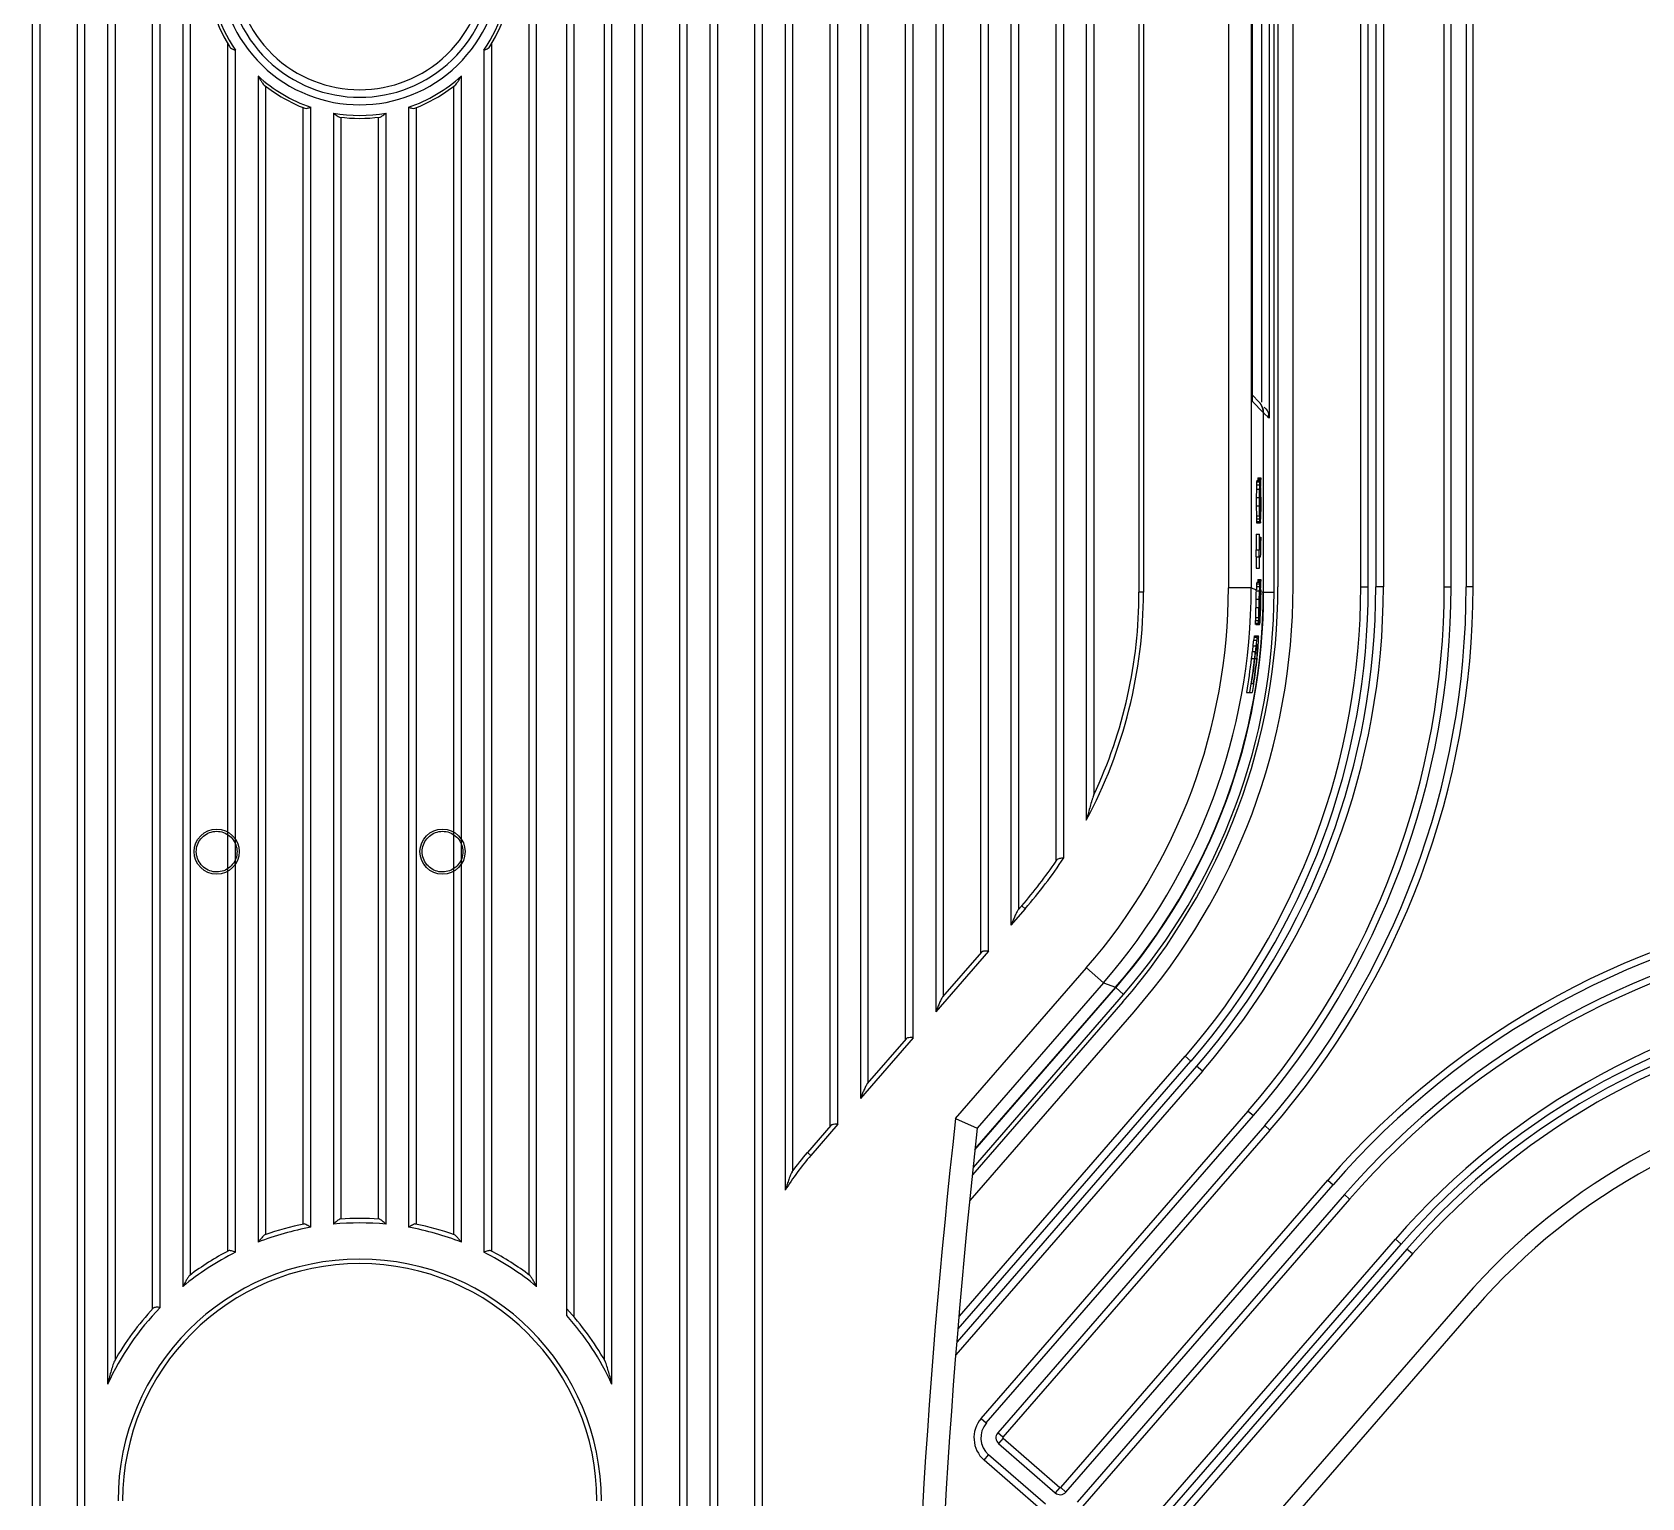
# Model space of a CAD drawing. Header units: millimetres. Extents: x -1070 to 42146, y 1440 to 12921.
# Drawn here: x 30904.1 to 31011, y 7358.7 to 7455.9 of the extents above; entities that cross this region are included whole.
import ezdxf

# ---------------------------------------------------------------- set-up
doc = ezdxf.new("R2010")
doc.units = ezdxf.units.MM
for name, color, linetype in [('08__PRT_ALLDAORU', 7, 'Continuous'), ('DW-PLUS-PEIDIANHE实线CONTINUOUS', 7, 'Continuous'), ('DW-PLUS-XIANGTI实线CONTINUOUS', 7, 'Continuous'), ('MOUZU_COVER实线CONTINUOUS', 7, 'Continuous'), ('PRODUCT_162350_2_1实线CONTINUOUS', 7, 'Continuous')]:
    doc.layers.add(name, color=color, linetype=linetype)

# ---------------------------------------------------------------- blocks, each defined once
blk = doc.blocks.new('HJRTY45UYJDFGD')
at = {"layer": '08__PRT_ALLDAORU', "color": 251}
for centre in [(-9.5, 573), (5.5, 573)]:
    blk.add_circle(centre, 1.5, dxfattribs=at)
for points in [[(-9.5, 571.65), (-9.66, 571.65), (-9.97, 571.7), (-10.39, 571.95), (-10.69, 572.31), (-10.86, 572.76), (-10.86, 573.23), (-10.7, 573.68), (-10.39, 574.05), (-9.98, 574.29), (-9.66, 574.35), (-9.5, 574.35)], [(-9.5, 574.35), (-9.34, 574.35), (-9.03, 574.3), (-8.61, 574.05), (-8.31, 573.69), (-8.14, 573.24), (-8.14, 572.77), (-8.3, 572.32), (-8.61, 571.95), (-9.02, 571.71), (-9.34, 571.65), (-9.5, 571.65)], [(5.5, 571.65), (5.34, 571.65), (5.03, 571.7), (4.61, 571.95), (4.31, 572.31), (4.14, 572.76), (4.14, 573.23), (4.3, 573.68), (4.61, 574.05), (5.02, 574.29), (5.34, 574.35), (5.5, 574.35)], [(5.5, 574.35), (5.66, 574.35), (5.97, 574.3), (6.39, 574.05), (6.69, 573.69), (6.86, 573.24), (6.86, 572.77), (6.7, 572.32), (6.39, 571.95), (5.98, 571.71), (5.66, 571.65), (5.5, 571.65)]]:
    blk.add_open_spline(points, degree=3, knots=[0, 0, 0, 0, 0.111624, 0.22259, 0.332354, 0.443229, 0.554204, 0.665093, 0.775719, 0.887837, 1, 1, 1, 1], dxfattribs=at)
at = {"layer": 'DW-PLUS-PEIDIANHE实线CONTINUOUS', "color": 251}
for p, q in [((-11.75, 800.69), (-11.75, 544.12)), ((11.75, 544.12), (11.75, 800.69)), ((-13.75, 542.65), (-13.75, 799.79)), ((-13.25, 542.74), (-13.25, 800.31)), ((-11.25, 800.41), (-11.25, 544.9)), ((11.25, 544.9), (11.25, 800.41)), ((13.75, 542.2), (13.75, 800.18)), ((14.25, 542.09), (14.25, 799.65)), ((-18.25, 201.08), (-18.25, 798.72)), ((-16.75, 799.26), (-16.75, 537.64)), ((-16.25, 799.03), (-16.25, 539.25)), ((16.25, 539.25), (16.25, 799.03)), ((16.75, 537.64), (16.75, 799.26)), ((18.25, 798.72), (18.25, 201.08)), ((-18.75, 201.67), (-18.75, 798.13)), ((18.75, 798.13), (18.75, 201.67)), ((-21.75, 797.26), (-21.75, 202.54)), ((-21.25, 797.09), (-21.25, 202.71)), ((21.25, 202.71), (21.25, 797.09)), ((21.75, 202.54), (21.75, 797.26)), ((23.25, 796.54), (23.25, 203.26)), ((23.75, 795.88), (23.75, 203.92)), ((26.25, 205.3), (26.25, 794.5)), ((26.75, 205.18), (26.75, 794.62)), ((28.25, 793.69), (28.25, 550.52)), ((28.75, 792.93), (28.75, 551.8)), ((31.25, 554.78), (31.25, 791.15)), ((31.75, 554.9), (31.75, 791.22)), ((33.25, 790.02), (33.25, 556.62)), ((33.75, 789.13), (33.75, 557.65)), ((36.25, 560.53), (36.25, 786.83)), ((36.75, 560.65), (36.75, 786.83)), ((38.25, 785.27), (38.25, 562.37)), ((38.75, 784.2), (38.75, 563.41)), ((41.25, 566.28), (41.25, 781.15)), ((41.75, 566.4), (41.75, 781.05)), ((43.25, 778.92), (43.25, 568.13)), ((43.75, 777.54), (43.75, 569.16)), ((46.25, 572.37), (46.25, 773.12)), ((46.75, 572.58), (46.75, 772.84)), ((48.25, 769.48), (48.25, 575.09)), ((48.75, 767.26), (48.75, 576.76)), ((51.75, 749.9), (51.75, 590.22)), ((52.05, 749.94), (52.05, 590.22)), ((57.7, 709.9), (57.7, 590.52)), ((59.19, 709.9), (59.19, 590.52)), ((59.28, 602.88), (59.28, 646.92)), ((59.28, 602.91), (59.28, 646.89)), ((-8.75, 546.48), (-8.75, 626.62)), ((8.75, 626.62), (8.75, 546.48)), ((-8.25, 546.4), (-8.25, 626.21)), ((8.25, 626.21), (8.25, 546.4)), ((-6.75, 624.49), (-6.75, 547.07)), ((6.75, 547.07), (6.75, 624.49)), ((-6.25, 623.81), (-6.25, 547.58)), ((6.25, 547.58), (6.25, 623.81)), ((-3.75, 548.27), (-3.75, 622.39)), ((-3.25, 548.06), (-3.25, 622.42)), ((3.25, 622.42), (3.25, 548.06)), ((3.75, 622.39), (3.75, 548.27)), ((-1.75, 622.03), (-1.75, 548.27)), ((-1.25, 621.76), (-1.25, 548.61)), ((1.25, 548.61), (1.25, 621.76)), ((1.75, 548.27), (1.75, 622.03)), ((59.71, 602.87), (59.28, 603.3)), ((59.28, 602.91), (59.28, 602.88)), ((60, 602.16), (59.28, 602.88)), ((60, 602.16), (60, 590.2)), ((59.56, 597.54), (59.55, 597.35)), ((59.57, 597.63), (59.56, 597.54)), ((59.56, 597.54), (59.76, 597.54)), ((59.57, 597.63), (59.82, 597.63)), ((59.64, 597.73), (59.62, 597.63)), ((59.65, 597.82), (59.64, 597.73)), ((59.64, 597.73), (59.84, 597.73)), ((59.65, 597.82), (59.85, 597.82)), ((59.76, 597.54), (59.75, 597.35)), ((59.77, 597.63), (59.76, 597.54)), ((59.84, 597.73), (59.82, 597.63)), ((59.85, 597.82), (59.84, 597.73)), ((59.85, 597.35), (59.85, 597.82)), ((59.55, 597.07), (59.54, 596.51)), ((59.54, 596.51), (59.54, 595.95)), ((59.54, 596.51), (59.74, 596.51)), ((59.55, 597.35), (59.55, 597.07)), ((59.55, 597.35), (59.75, 597.35)), ((59.55, 597.07), (59.75, 597.07)), ((59.75, 597.07), (59.74, 596.51)), ((59.74, 596.51), (59.74, 595.95)), ((59.75, 597.35), (59.75, 597.07)), ((59.76, 597.07), (59.77, 597.17)), ((59.76, 596.88), (59.76, 597.07)), ((59.76, 596.51), (59.76, 596.88)), ((59.76, 595.95), (59.76, 596.51)), ((59.77, 597.17), (59.78, 597.17)), ((59.78, 597.17), (59.78, 596.13)), ((59.79, 596.13), (59.79, 597.17)), ((59.79, 597.17), (59.81, 597.17)), ((59.79, 597.07), (59.82, 597.07)), ((59.79, 596.79), (59.83, 596.79)), ((59.81, 597.17), (59.82, 597.07)), ((59.82, 597.07), (59.83, 596.79)), ((59.83, 597.17), (59.84, 597.26)), ((59.84, 597.07), (59.83, 597.17)), ((59.83, 596.79), (59.84, 596.32)), ((59.84, 597.26), (59.85, 597.35)), ((59.85, 596.79), (59.84, 597.07)), ((59.85, 596.32), (59.85, 596.79)), ((59.54, 595.95), (59.55, 595.29)), ((59.54, 595.95), (59.74, 595.95)), ((59.74, 595.95), (59.75, 595.29)), ((59.76, 596.13), (59.78, 596.13)), ((59.76, 595.57), (59.76, 595.95)), ((59.76, 595.38), (59.76, 595.57)), ((59.76, 595.57), (59.78, 595.57)), ((59.78, 596.13), (59.78, 595.57)), ((59.78, 595.57), (59.79, 595.2)), ((59.79, 596.32), (59.84, 596.32)), ((59.8, 595.76), (59.79, 596.13)), ((59.8, 595.57), (59.8, 595.76)), ((59.8, 595.76), (59.84, 595.76)), ((59.81, 595.38), (59.8, 595.57)), ((59.84, 595.76), (59.83, 595.38)), ((59.84, 596.32), (59.84, 595.76)), ((59.85, 595.76), (59.85, 596.32)), ((59.85, 595.38), (59.85, 595.76)), ((59.55, 595.29), (59.55, 595.1)), ((59.55, 595.29), (59.75, 595.29)), ((59.55, 595.1), (59.56, 594.92)), ((59.55, 595.1), (59.75, 595.1)), ((59.56, 594.92), (59.56, 594.82)), ((59.56, 594.92), (59.76, 594.92)), ((59.56, 594.82), (59.76, 594.82)), ((59.75, 595.29), (59.75, 595.1)), ((59.75, 595.1), (59.76, 594.92)), ((59.77, 595.29), (59.76, 595.38)), ((59.76, 594.92), (59.76, 594.82)), ((59.77, 594.82), (59.77, 595.29)), ((59.77, 595.2), (59.79, 595.2)), ((59.77, 595.01), (59.8, 595.01)), ((59.77, 594.82), (59.81, 594.82)), ((59.79, 595.2), (59.8, 595.01)), ((59.8, 595.01), (59.81, 594.82)), ((59.82, 595.29), (59.81, 595.38)), ((59.81, 595.38), (59.83, 595.38)), ((59.83, 595.38), (59.82, 595.29)), ((59.82, 595.29), (59.82, 595.29)), ((59.82, 594.82), (59.83, 594.92)), ((59.83, 594.92), (59.84, 595.2)), ((59.84, 595.2), (59.85, 595.38)), ((59.54, 594.07), (59.54, 593.04)), ((59.54, 594.07), (59.76, 594.07)), ((59.74, 594.07), (59.74, 593.04)), ((59.76, 593.04), (59.76, 594.07)), ((59.76, 593.88), (59.85, 593.88)), ((59.76, 593.42), (59.83, 593.42)), ((59.84, 593.88), (59.83, 593.42)), ((59.83, 593.42), (59.83, 593.13)), ((59.84, 593.04), (59.85, 593.32)), ((59.85, 593.32), (59.85, 593.88)), ((59.52, 593.04), (59.52, 592.57)), ((59.52, 593.04), (59.74, 593.04)), ((59.52, 592.57), (59.74, 592.57)), ((59.54, 592.57), (59.54, 591.82)), ((59.72, 593.04), (59.72, 592.57)), ((59.74, 592.57), (59.74, 591.82)), ((59.76, 593.13), (59.83, 593.13)), ((59.82, 593.04), (59.76, 593.04)), ((59.76, 591.82), (59.76, 592.57)), ((59.76, 592.57), (59.82, 592.57)), ((59.83, 593.13), (59.82, 593.04)), ((59.82, 592.57), (59.84, 592.76)), ((59.84, 592.76), (59.84, 593.04)), ((59.54, 591.82), (59.76, 591.82)), ((52.05, 590.22), (51.75, 590.22)), ((59.19, 590.52), (57.7, 590.52)), ((59.19, 590.52), (59.55, 590.39)), ((59.56, 590.79), (59.55, 590.6)), ((59.55, 590.6), (59.55, 590.39)), ((59.55, 590.6), (59.75, 590.6)), ((59.55, 590.32), (59.75, 590.32)), ((59.57, 590.88), (59.56, 590.79)), ((59.56, 590.79), (59.76, 590.79)), ((59.57, 590.88), (59.82, 590.88)), ((59.64, 590.98), (59.62, 590.88)), ((59.65, 591.07), (59.64, 590.98)), ((59.64, 590.98), (59.84, 590.98)), ((59.65, 591.07), (59.85, 591.07)), ((59.76, 590.79), (59.75, 590.6)), ((59.75, 590.6), (59.75, 590.39)), ((59.77, 590.88), (59.76, 590.79)), ((59.77, 590.42), (59.77, 590.36)), ((59.77, 590.42), (59.78, 590.42)), ((59.78, 590.38), (59.78, 590.42)), ((59.79, 590.37), (59.79, 590.42)), ((59.79, 590.42), (59.81, 590.42)), ((59.79, 590.38), (59.79, 590.37)), ((59.79, 590.32), (59.82, 590.32)), ((59.81, 590.42), (59.82, 590.37)), ((59.84, 590.98), (59.82, 590.88)), ((59.82, 590.37), (59.82, 590.35)), ((59.82, 590.35), (59.82, 590.34)), ((59.82, 590.34), (59.82, 590.33)), ((59.82, 590.33), (59.82, 590.32)), ((59.83, 590.42), (59.84, 590.51)), ((59.83, 590.42), (59.84, 590.32)), ((59.85, 591.07), (59.84, 590.98)), ((59.84, 590.51), (59.85, 590.6)), ((59.84, 590.28), (60, 590.22)), ((59.85, 590.6), (59.85, 591.07)), ((59.53, 589.2), (59.73, 589.2)), ((59.54, 589.76), (59.74, 589.76)), ((59.74, 589.38), (59.77, 589.38)), ((59.77, 589.01), (59.81, 589.01)), ((59.79, 590.04), (59.83, 590.04)), ((59.79, 589.57), (59.83, 589.57)), ((59.5, 588.54), (59.7, 588.54)), ((59.5, 588.35), (59.7, 588.35)), ((59.5, 588.17), (59.7, 588.17)), ((59.5, 588.07), (59.7, 588.07)), ((59.7, 588.07), (59.75, 588.07)), ((59.71, 588.26), (59.74, 588.26)), ((59.72, 588.45), (59.74, 588.45)), ((59.73, 588.82), (59.75, 588.82)), ((59.77, 588.63), (59.79, 588.63)), ((59.77, 588.57), (59.78, 588.54)), ((59.78, 588.54), (59.78, 588.54)), ((59.38, 587.04), (59.58, 587.04)), ((59.4, 587.23), (59.61, 587.23)), ((59.43, 587.32), (59.68, 587.32)), ((59.69, 587.26), (59.69, 587.23)), ((59.23, 585.82), (59.43, 585.82)), ((59.28, 586.29), (59.49, 586.29)), ((59.33, 586.67), (59.53, 586.67)), ((59.45, 585.82), (59.57, 585.82)), ((59.5, 586.2), (59.61, 586.2)), ((59.53, 586.48), (59.63, 586.48)), ((59.56, 586.67), (59.64, 586.67)), ((59.57, 585.82), (59.57, 585.81)), ((59.63, 586.76), (59.58, 586.76)), ((59.59, 585.82), (59.59, 585.8)), ((59.64, 586.7), (59.64, 586.67)), ((59.35, 584.13), (59.22, 584.13)), ((59.37, 584.13), (59.36, 584.11)), ((58.9, 583.57), (59.27, 583.57)), ((44.19, 569.21), (43.25, 568.13)), ((43.97, 569.41), (43.71, 569.11)), ((44.19, 569.21), (43.97, 569.41)), ((41.75, 566.4), (38.25, 562.37)), ((41.29, 566.33), (38.71, 563.36)), ((39.57, 555.28), (48.26, 565.28)), ((49.39, 564.3), (48.26, 565.28)), ((50.19, 564), (40.86, 553.26)), ((49.39, 564.3), (41.01, 554.65)), ((49.39, 564.3), (50.19, 564)), ((36.75, 560.65), (33.25, 556.62)), ((36.29, 560.58), (33.71, 557.61)), ((31.29, 554.83), (29.73, 553.02)), ((31.75, 554.9), (29.95, 552.83)), ((39.57, 555.28), (41.01, 554.65)), ((29.95, 552.83), (29.73, 553.02))]:
    blk.add_line(p, q, dxfattribs=at)
for centre, radius, start, end in [((0, 631.9), 9.32, 137.6773, 42.3227), ((0, 631.9), 10.22, 147.8102, 212.1898), ((0, 631.9), 10.02, 145.4127, 214.5873), ((0, 631.9), 8.82, 137.6773, 42.3227), ((0, 631.9), 10.02, 325.4127, 34.5873), ((0, 631.9), 10.22, 327.8102, 32.1898), ((0, 631.9), 10.02, 227.6562, 251.0759), ((0, 631.9), 10.02, 288.9241, 312.3438), ((0, 631.9), 10.22, 231.5916, 249.0776), ((0, 631.9), 10.22, 290.9224, 308.4084), ((0, 631.9), 10.02, 259.9428, 280.0572), ((0, 631.9), 10.22, 262.4102, 277.5898), ((20.03, 590.22), 32.02, 331.8045, 0.0007), ((19.22, 590.52), 38.47, 318.9991, 0.0009), ((20.03, 590.22), 31.72, 334.8932, 0.0014), ((19.22, 590.52), 39.98, 319.0002, 359.9998), ((42.13, 590.8), 17.62, 358.4545, 358.6689), ((20.05, 590.2), 31.69, 334.7108, 334.9001), ((20.01, 590.23), 31.74, 319.0049, 325.7615), ((19.99, 590.25), 32.07, 319.0086, 326.5626), ((19.96, 590.27), 31.8, 325.7585, 325.8888), ((538, 499.9), 501.5, 173.6596, 186.3404), ((538, 499.9), 500, 173.7134, 186.2866), ((43.52, 541.04), 17.97, 139.0074, 148.153), ((43.49, 541.06), 18.24, 138.9997, 144.1392), ((0, 529.9), 18.75, 86.0496, 93.9504), ((0, 529.9), 18.45, 100.1457, 111.4601), ((0, 529.9), 18.75, 101.4068, 109.6066), ((0, 529.9), 18.45, 84.5573, 95.4427), ((0, 529.9), 18.45, 68.5399, 79.8543), ((0, 529.9), 18.75, 70.3934, 78.5932), ((0, 529.9), 18.45, 116.5613, 129.5578), ((0, 529.9), 18.75, 117.674, 127.0295), ((0, 529.9), 18.45, 50.4422, 63.4387), ((0, 529.9), 18.75, 52.9705, 62.326), ((0, 529.9), 16.05, 0, 180), ((0, 529.9), 15.75, 0, 180), ((0, 529.9), 18.45, 135.9025, 155.2111), ((0, 529.9), 18.75, 136.9793, 150.3302), ((0, 529.9), 18.75, 29.6698, 42.8334), ((0, 529.9), 18.45, 24.7889, 41.8188)]:
    blk.add_arc(centre, radius, start, end, dxfattribs=at)
for centre, major_axis, ratio, start_param, end_param in [((59, 602.16), (-0.708, 0.708), 0.998783, -2.199659, -1.570796), ((59, 602.16), (0.708, -0.708), 0.998783, 0.784789, 0.941934), ((19.98, 590.24), (37.49, -14.02), 0.999306, -0.357565, 0.35698), ((19.52, 590.41), (34.14, 21.02), 0.993891, -0.570937, -0.556843), ((19.52, 590.41), (33.57, 22.36), 0.975283, -0.601451, -0.599706), ((19.52, 590.41), (34.31, 21.13), 0.993891, -0.570856, -0.556832), ((19.54, 590.4), (33.97, 21.74), 0.990763, -0.589567, -0.580207), ((19.55, 590.4), (34.36, 22.74), 0.927861, -0.621606, -0.620599), ((19.54, 590.4), (33.74, 22.33), 0.981438, -0.60014, -0.595445), ((19.56, 590.4), (37.68, -14.09), 0.999306, 0.33282, 0.357552), ((19.57, 590.39), (37.68, -14.09), 0.999306, 0.332944, 0.357552), ((19.59, 590.38), (-24.11, 33.5), 0.962168, -2.184997, -2.178095), ((19.62, 590.38), (-23.95, 33.18), 0.974589, -2.192049, -2.185115), ((19.51, 590.41), (-24.78, 31.61), 0.994293, -2.279549, -2.263163), ((19.52, 590.41), (37.49, -14.02), 0.999306, 0.327661, 0.341726), ((19.51, 590.41), (-24.9, 31.77), 0.994293, -2.279317, -2.263012), ((19.52, 590.41), (37.68, -14.09), 0.999306, 0.327812, 0.341807), ((19.52, 590.41), (-24.24, 32.42), 0.990251, -2.247505, -2.238203), ((19.53, 590.41), (37.68, -14.09), 0.999306, 0.327936, 0.341932), ((19.55, 590.4), (-24.68, 31.98), 0.993396, -2.263971, -2.250003), ((19.56, 590.4), (-24.24, 32.42), 0.990251, -2.242496, -2.233195), ((19.55, 590.4), (-23.93, 32.97), 0.980837, -2.228481, -2.223845), ((19.64, 590.37), (33.74, 22.33), 0.981438, -0.636811, -0.627414), ((19.61, 590.38), (37.68, -14.09), 0.999306, 0.324017, 0.338013), ((19.64, 590.37), (33.97, 21.74), 0.990763, -0.616723, -0.607357), ((19.6, 590.38), (-23.98, 32.81), 0.984597, -2.214518, -2.202919), ((19.63, 590.37), (37.68, -14.09), 0.999306, 0.324141, 0.338138), ((19.62, 590.37), (-24.45, 32.19), 0.992138, -2.236478, -2.224848), ((19.49, 590.42), (-23.81, 32.81), 0.980837, -2.240875, -2.236213), ((19.45, 590.44), (-23.99, 33.33), 0.962168, -2.232627, -2.227996), ((19.37, 590.47), (-24.8, 34.09), 0.92553, -2.221594, -2.219309), ((19.55, 590.4), (37.68, -14.09), 0.999306, 0.30005, 0.311725), ((19.49, 590.42), (-23.93, 32.97), 0.980837, -2.240619, -2.235981), ((19.45, 590.44), (-24.11, 33.5), 0.962168, -2.232348, -2.22774), ((19.37, 590.47), (-24.92, 34.27), 0.92553, -2.221303, -2.21903), ((19.51, 590.42), (-23.93, 32.97), 0.980837, -2.233491, -2.228854), ((19.41, 590.45), (-24.92, 34.27), 0.92553, -2.209566, -2.207294), ((19.53, 590.41), (-23.93, 32.97), 0.980837, -2.23791, -2.228636), ((19.5, 590.42), (-24.11, 33.5), 0.962168, -2.229639, -2.225032), ((19.42, 590.45), (-24.92, 34.27), 0.925529, -2.220867, -2.216321), ((19.91, 590.27), (35.53, 22.76), 0.862456, -0.696307, -0.693847), ((19.52, 590.41), (-24.11, 33.5), 0.962168, -2.220207, -2.215602), ((19.39, 590.46), (-25.87, 34.99), 0.889831, -2.197768, -2.196274), ((19.69, 590.35), (33.85, 22.62), 0.963125, -0.66157, -0.654472), ((19.73, 590.33), (34.36, 22.74), 0.927861, -0.665369, -0.662972), ((19.65, 590.36), (33.74, 22.33), 0.981438, -0.641355, -0.636655), ((19.61, 590.38), (33.68, 22.5), 0.963125, -0.700672, -0.691135), ((19.73, 590.33), (34.19, 22.63), 0.927861, -0.704179, -0.699351), ((20.04, 590.22), (35.94, 22.62), 0.832125, -0.727362, -0.724855), ((19.61, 590.38), (33.85, 22.62), 0.963125, -0.700202, -0.690713), ((19.73, 590.33), (34.36, 22.74), 0.927861, -0.703757, -0.698953), ((20.04, 590.22), (36.12, 22.74), 0.832125, -0.726965, -0.72447), ((19.48, 590.43), (-24.11, 33.5), 0.962168, -2.268984, -2.259745), ((18.99, 590.61), (-27.95, 36.45), 0.821254, -2.210681, -2.209225), ((19.36, 590.47), (-24.92, 34.27), 0.925529, -2.246426, -2.241872), ((19.47, 590.43), (37.49, -14.02), 0.999306, 0.185733, 0.242573), ((19.47, 590.43), (37.68, -14.09), 0.999306, 0.186598, 0.24315), ((19.49, 590.42), (37.68, -14.09), 0.999306, 0.20097, 0.243337), ((19.5, 590.42), (33.97, 21.33), 0.992639, -0.679479, -0.667659), ((19.55, 590.4), (33.57, 22.22), 0.981438, -0.697038, -0.687555), ((19.61, 590.38), (37.68, -14.09), 0.999306, 0.202072, 0.244069), ((19.63, 590.37), (37.68, -14.09), 0.999306, 0.202176, 0.244186), ((19.5, 590.42), (34.14, 21.44), 0.992639, -0.678902, -0.667142), ((19.53, 590.41), (33.97, 21.74), 0.990763, -0.688161, -0.678745), ((19.55, 590.4), (33.74, 22.33), 0.981438, -0.696521, -0.687086), ((19.59, 590.38), (33.74, 22.48), 0.975283, -0.704518, -0.697423), ((19.71, 590.34), (34.09, 22.7), 0.945269, -0.71196, -0.707181), ((20.02, 590.23), (35.53, 22.76), 0.862455, -0.732198, -0.729731), ((19.57, 590.39), (-24.24, 32.42), 0.990251, -2.321706, -2.312354), ((19.59, 590.38), (-24.45, 32.19), 0.992138, -2.329995, -2.318299), ((19.5, 590.42), (-23.95, 33.18), 0.974589, -2.288032, -2.281063), ((19.03, 590.6), (-26.88, 35.71), 0.855073, -2.234577, -2.2331), ((19.38, 590.46), (-24.49, 33.89), 0.943732, -2.266509, -2.261918), ((19.55, 590.4), (-23.93, 32.97), 0.980837, -2.291172, -2.281862), ((19.63, 590.37), (37.68, -14.09), 0.999306, 0.188081, 0.201685)]:
    blk.add_ellipse(centre, major_axis=major_axis, ratio=ratio, start_param=start_param, end_param=end_param, dxfattribs=at)
for points, knots in [([(-8.65, 626.45), (-8.63, 626.42), (-8.53, 626.3), (-8.37, 626.25), (-8.25, 626.21)], [0, 0, 0, 0, 0.227083, 1, 1, 1, 1]), ([(8.25, 626.21), (8.29, 626.23), (8.44, 626.27), (8.59, 626.36), (8.65, 626.45)], [0, 0, 0, 0, 0.277173, 1, 1, 1, 1]), ([(-6.75, 624.49), (-6.69, 624.38), (-6.59, 624.22), (-6.46, 624.02), (-6.39, 623.92), (-6.35, 623.89)], [0, 0, 0, 0, 0.526408, 0.779032, 1, 1, 1, 1]), ([(6.35, 623.89), (6.39, 623.92), (6.46, 624.02), (6.59, 624.22), (6.69, 624.38), (6.75, 624.49)], [0, 0, 0, 0, 0.220964, 0.473589, 1, 1, 1, 1]), ([(-3.65, 622.35), (-3.59, 622.33), (-3.45, 622.36), (-3.32, 622.4), (-3.25, 622.42)], [0, 0, 0, 0, 0.439199, 1, 1, 1, 1]), ([(3.25, 622.42), (3.32, 622.4), (3.45, 622.36), (3.59, 622.33), (3.65, 622.35)], [0, 0, 0, 0, 0.56077, 1, 1, 1, 1]), ([(-1.75, 622.03), (-1.68, 621.98), (-1.58, 621.9), (-1.45, 621.81), (-1.38, 621.77), (-1.35, 621.77)], [0, 0, 0, 0, 0.549612, 0.798407, 1, 1, 1, 1]), ([(1.35, 621.77), (1.38, 621.77), (1.45, 621.81), (1.58, 621.9), (1.68, 621.98), (1.75, 622.03)], [0, 0, 0, 0, 0.201593, 0.450388, 1, 1, 1, 1]), ([(59.75, 590.39), (59.75, 590.39), (59.76, 590.39), (59.76, 590.38), (59.77, 590.38)], [0, 0, 0, 0, 0.446492, 1, 1, 1, 1]), ([(59.83, 590.36), (59.83, 590.36), (59.83, 590.36), (59.84, 590.36), (59.84, 590.36)], [0, 0, 0, 0, 0.501478, 1, 1, 1, 1]), ([(48.71, 576.67), (48.68, 576.61), (48.65, 576.49), (48.57, 576.23), (48.44, 575.76), (48.33, 575.36), (48.25, 575.09)], [0, 0, 0, 0, 0.111126, 0.233864, 0.486659, 1, 1, 1, 1]), ([(46.75, 572.58), (46.66, 572.57), (46.5, 572.56), (46.33, 572.49), (46.29, 572.43)], [0, 0, 0, 0, 0.580201, 1, 1, 1, 1]), ([(43.71, 569.11), (43.69, 569.08), (43.65, 569.01), (43.57, 568.86), (43.48, 568.65), (43.36, 568.39), (43.29, 568.21), (43.25, 568.13)], [0, 0, 0, 0, 0.097252, 0.215798, 0.470824, 0.734106, 1, 1, 1, 1]), ([(41.75, 566.4), (41.66, 566.4), (41.51, 566.41), (41.33, 566.38), (41.29, 566.33)], [0, 0, 0, 0, 0.590142, 1, 1, 1, 1]), ([(38.71, 563.36), (38.69, 563.33), (38.65, 563.26), (38.57, 563.11), (38.48, 562.9), (38.36, 562.64), (38.29, 562.46), (38.25, 562.37)], [0, 0, 0, 0, 0.097252, 0.215798, 0.470824, 0.734106, 1, 1, 1, 1]), ([(36.75, 560.65), (36.66, 560.65), (36.51, 560.66), (36.33, 560.63), (36.29, 560.58)], [0, 0, 0, 0, 0.590142, 1, 1, 1, 1]), ([(33.71, 557.61), (33.69, 557.58), (33.65, 557.51), (33.57, 557.36), (33.48, 557.15), (33.36, 556.89), (33.29, 556.71), (33.25, 556.62)], [0, 0, 0, 0, 0.097252, 0.215798, 0.470824, 0.734106, 1, 1, 1, 1]), ([(31.75, 554.9), (31.66, 554.9), (31.51, 554.91), (31.33, 554.87), (31.29, 554.83)], [0, 0, 0, 0, 0.590142, 1, 1, 1, 1]), ([(41.01, 554.65), (41.01, 554.65), (41.01, 554.65), (41.01, 554.65), (41.01, 554.65)], [0, 0, 0, 0, 0.415739, 1, 1, 1, 1]), ([(28.71, 551.74), (28.68, 551.71), (28.64, 551.62), (28.56, 551.43), (28.47, 551.16), (28.36, 550.85), (28.29, 550.63), (28.25, 550.52)], [0, 0, 0, 0, 0.102365, 0.223161, 0.477884, 0.738152, 1, 1, 1, 1]), ([(-1.29, 548.61), (-1.32, 548.6), (-1.4, 548.56), (-1.55, 548.45), (-1.67, 548.34), (-1.75, 548.27)], [0, 0, 0, 0, 0.171475, 0.420261, 1, 1, 1, 1]), ([(1.75, 548.27), (1.67, 548.34), (1.55, 548.45), (1.4, 548.56), (1.32, 548.6), (1.29, 548.61)], [0, 0, 0, 0, 0.579739, 0.828525, 1, 1, 1, 1]), ([(-6.29, 547.56), (-6.33, 547.55), (-6.4, 547.47), (-6.51, 547.36), (-6.63, 547.22), (-6.71, 547.12), (-6.75, 547.07)], [0, 0, 0, 0, 0.183013, 0.436297, 0.713957, 1, 1, 1, 1]), ([(-3.25, 548.06), (-3.34, 548.11), (-3.46, 548.19), (-3.61, 548.26), (-3.68, 548.29), (-3.71, 548.28)], [0, 0, 0, 0, 0.591114, 0.834382, 1, 1, 1, 1]), ([(3.71, 548.28), (3.68, 548.29), (3.61, 548.26), (3.46, 548.19), (3.34, 548.11), (3.25, 548.06)], [0, 0, 0, 0, 0.165618, 0.408886, 1, 1, 1, 1]), ([(6.75, 547.07), (6.71, 547.12), (6.63, 547.22), (6.51, 547.36), (6.4, 547.47), (6.33, 547.55), (6.29, 547.56)], [0, 0, 0, 0, 0.286042, 0.563701, 0.816986, 1, 1, 1, 1]), ([(-8.25, 546.4), (-8.34, 546.44), (-8.46, 546.48), (-8.62, 546.52), (-8.68, 546.52), (-8.71, 546.51)], [0, 0, 0, 0, 0.596257, 0.833656, 1, 1, 1, 1]), ([(8.71, 546.51), (8.68, 546.52), (8.62, 546.52), (8.46, 546.48), (8.34, 546.44), (8.25, 546.4)], [0, 0, 0, 0, 0.166343, 0.403742, 1, 1, 1, 1]), ([(-11.29, 544.87), (-11.31, 544.85), (-11.35, 544.81), (-11.42, 544.7), (-11.52, 544.54), (-11.64, 544.33), (-11.71, 544.19), (-11.75, 544.12)], [0, 0, 0, 0, 0.087932, 0.201837, 0.457411, 0.726575, 1, 1, 1, 1]), ([(11.75, 544.12), (11.71, 544.19), (11.64, 544.33), (11.52, 544.54), (11.42, 544.7), (11.35, 544.81), (11.31, 544.85), (11.29, 544.87)], [0, 0, 0, 0, 0.273425, 0.542589, 0.798164, 0.912069, 1, 1, 1, 1]), ([(-13.25, 542.74), (-13.34, 542.75), (-13.49, 542.76), (-13.66, 542.74), (-13.71, 542.69)], [0, 0, 0, 0, 0.592483, 1, 1, 1, 1]), ([(-16.29, 539.18), (-16.32, 539.13), (-16.36, 539.01), (-16.44, 538.77), (-16.54, 538.44), (-16.65, 538.04), (-16.72, 537.77), (-16.75, 537.64)], [0, 0, 0, 0, 0.108185, 0.230727, 0.484511, 0.741784, 1, 1, 1, 1]), ([(16.75, 537.64), (16.72, 537.77), (16.65, 538.04), (16.54, 538.44), (16.44, 538.77), (16.36, 539.01), (16.32, 539.13), (16.29, 539.18)], [0, 0, 0, 0, 0.258217, 0.51549, 0.769275, 0.891817, 1, 1, 1, 1])]:
    blk.add_open_spline(points, degree=3, knots=knots, dxfattribs=at)
at = {"layer": 'DW-PLUS-XIANGTI实线CONTINUOUS', "color": 251}
for p, q in [((60.72, 590.23), (60.72, 687.12)), ((60.39, 648.03), (60.39, 601.77)), ((59.88, 646.96), (59.88, 602.84)), ((60.98, 633), (60.98, 590.58)), ((61.98, 590.58), (61.98, 633)), ((66.48, 590.58), (66.48, 633)), ((66.98, 590.58), (66.98, 633)), ((60.03, 590.23), (60.03, 602.13)), ((60.03, 602.13), (60.39, 601.77)), ((60.03, 590.23), (60.72, 590.23)), ((66.48, 590.58), (66.98, 590.58)), ((40.75, 552.04), (50.73, 563.52)), ((40.86, 553.21), (50.21, 563.97)), ((50.21, 563.97), (50.73, 563.52)), ((40.54, 549.85), (51.43, 562.37)), ((50.67, 563.02), (40.7, 551.55)), ((39.75, 541.31), (55.2, 559.09)), ((39.83, 542.16), (54.82, 559.42)), ((54.82, 559.42), (55.2, 559.09)), ((69.54, 546.62), (51.15, 525.46)), ((69.92, 546.29), (51.52, 525.13)), ((69.92, 546.29), (69.54, 546.62)), ((73.32, 543.34), (52.94, 519.9)), ((54.26, 519.9), (74.07, 542.69))]:
    blk.add_line(p, q, dxfattribs=at)
for centre, radius, start, end in [((20, 590.23), 40.03, 319, 0), ((18.98, 590.58), 42, 319, 0), ((20, 590.23), 40.72, 319, 0), ((18.98, 590.58), 43, 319, 0), ((18.98, 590.58), 47.5, 319, 0), ((18.98, 590.58), 48, 319, 0), ((105.77, 515.13), 48, 98, 139), ((105.77, 515.13), 47.5, 98, 139), ((105.77, 515.13), 43, 98, 139), ((105.77, 515.13), 42, 98, 139)]:
    blk.add_arc(centre, radius, start, end, dxfattribs=at)
blk.add_ellipse((59.03, 602.13), major_axis=(-0.708, 0.708), ratio=0.998783, start_param=3.926382, end_param=4.712389, dxfattribs=at)
blk.add_open_spline([(60.07, 602.5), (60.2, 602.37), (60.34, 602.21), (60.35, 602.03)], degree=3, dxfattribs=at)
blk.add_open_spline([(60.35, 602.03), (60.35, 601.99), (60.34, 601.91), (60.3, 601.84), (60.28, 601.81)], degree=3, knots=[0, 0, 0, 0, 0.473661, 1, 1, 1, 1], dxfattribs=at)
at = {"layer": 'MOUZU_COVER实线CONTINUOUS', "color": 251}
for p, q in [((67.48, 633), (67.48, 590.58)), ((67.98, 633), (67.98, 590.58)), ((72.02, 590.58), (72.02, 633)), ((72.48, 590.58), (72.48, 633)), ((73.48, 633), (73.48, 590.58)), ((73.93, 633), (73.93, 590.58)), ((67.98, 590.58), (67.48, 590.58)), ((72.02, 590.58), (72.48, 590.58)), ((73.93, 590.58), (73.48, 590.58)), ((55.96, 558.43), (39.59, 539.6)), ((55.58, 558.76), (39.67, 540.45)), ((55.96, 558.43), (55.58, 558.76)), ((41.27, 535.37), (59.01, 555.78)), ((41.61, 535.07), (59.35, 555.48)), ((60.11, 554.82), (42.37, 534.42)), ((59.01, 555.78), (59.35, 555.48)), ((60.45, 554.52), (60.11, 554.82)), ((60.45, 554.52), (42.71, 534.12)), ((46.55, 530.78), (64.29, 551.19)), ((46.9, 530.48), (64.64, 550.89)), ((64.29, 551.19), (64.64, 550.89)), ((65.39, 550.23), (47.65, 529.82)), ((65.74, 549.93), (48, 529.52)), ((65.74, 549.93), (65.39, 550.23)), ((50.39, 526.12), (68.79, 547.28)), ((50.77, 525.79), (69.16, 546.95)), ((68.79, 547.28), (69.16, 546.95)), ((41.27, 535.37), (41.61, 535.07)), ((42.71, 534.12), (42.37, 534.42)), ((42.72, 534.06), (42.42, 533.71)), ((42.42, 533.71), (46.19, 530.43)), ((42.72, 534.06), (46.49, 530.78)), ((41.46, 532.61), (41.76, 532.96)), ((45.23, 529.33), (41.46, 532.61)), ((45.54, 529.68), (41.76, 532.96)), ((46.49, 530.78), (46.19, 530.43)), ((46.55, 530.78), (46.9, 530.48))]:
    blk.add_line(p, q, dxfattribs=at)
for centre, radius, start, end in [((18.98, 590.58), 48.5, 319, 0), ((18.98, 590.58), 49, 319, 0), ((18.98, 590.58), 53.04, 319, 0), ((18.98, 590.58), 53.5, 319, 0), ((18.98, 590.58), 54.5, 319, 0), ((18.98, 590.58), 54.96, 319, 0), ((105.77, 515.13), 54.96, 98, 139), ((105.77, 515.13), 54.5, 98, 139), ((105.77, 515.13), 53.5, 98, 139), ((105.77, 515.13), 53.04, 98, 139), ((105.77, 515.13), 49, 98, 139), ((105.77, 515.13), 48.5, 98, 139), ((42.75, 534.09), 1.96, 139, 229), ((42.75, 534.09), 1.5, 139, 229), ((42.75, 534.09), 0.5, 139, 229), ((42.75, 534.09), 0.0417, 139, 229), ((46.52, 530.81), 0.5, 229, 319), ((46.52, 530.81), 0.0417, 229, 319)]:
    blk.add_arc(centre, radius, start, end, dxfattribs=at)
at = {"layer": 'PRODUCT_162350_2_1实线CONTINUOUS', "color": 251}
blk.add_arc((0, 631.9), 8.32, 137.6773, 42.3227, dxfattribs=at)
blk = doc.blocks.new('*U380')
blk.add_blockref('HJRTY45UYJDFGD', (-1500, -503.15))
blk = doc.blocks.new('*U381')
at = {"color": 0, "linetype": 'ByBlock', "lineweight": -2, "transparency": 16777216}
blk.add_blockref('*U380', (0, 0), dxfattribs=at)

msp = doc.modelspace()

# ---------------------------------------------------------------- block references
at = {"lineweight": -3}
msp.add_blockref('*U381', (32425.863, 7331.698), dxfattribs=at)

doc.saveas('drawing.dxf')
